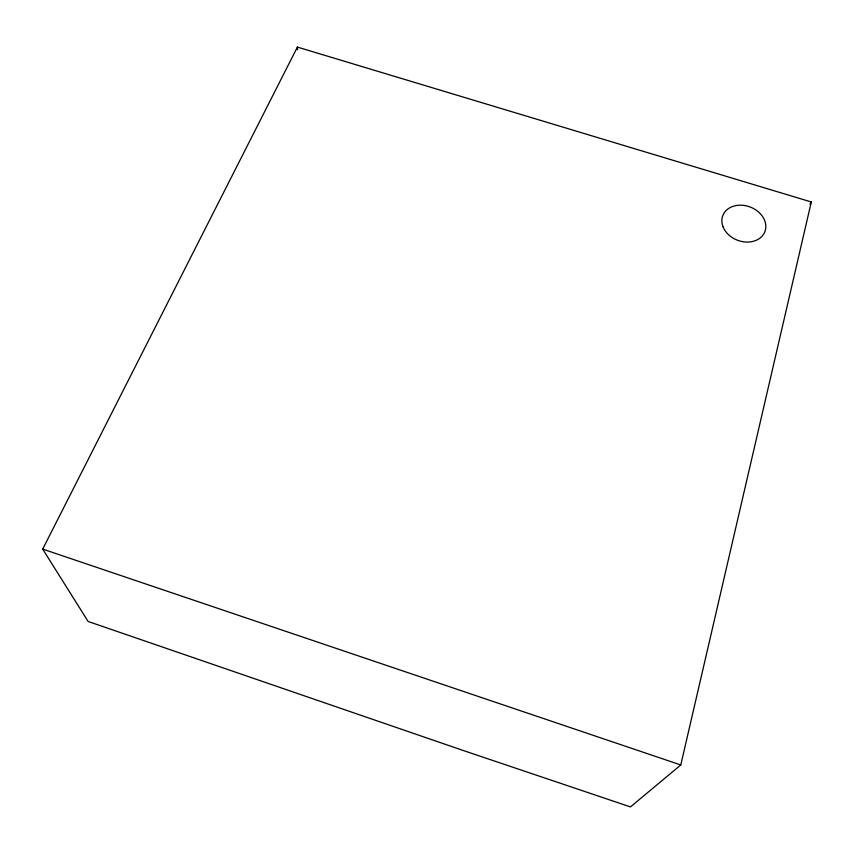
<?xml version="1.0" encoding="UTF-8"?>
<svg xmlns="http://www.w3.org/2000/svg" width="854" height="854" viewBox="0 0 854 854"><rect width="100%" height="100%" fill="white"/><g stroke="black" fill="none" stroke-linecap="round" stroke-linejoin="round"><path stroke-width="1.28" d="M680.777 764.96L811.3 201.971L297.395 47.087L42.7 549.101L88.122 621.466L464.32 750.869L630.476 806.913L680.777 764.96L42.7 549.101M810.019 204.287L811.3 201.971M297.395 47.087L297.534 49.735M722.996 226.705A22.535 17.785 20.7 0 0 760.327 237.85A22.535 17.785 20.7 0 0 748.2 206.337A22.535 17.785 20.7 0 0 722.996 226.705"/></g></svg>
